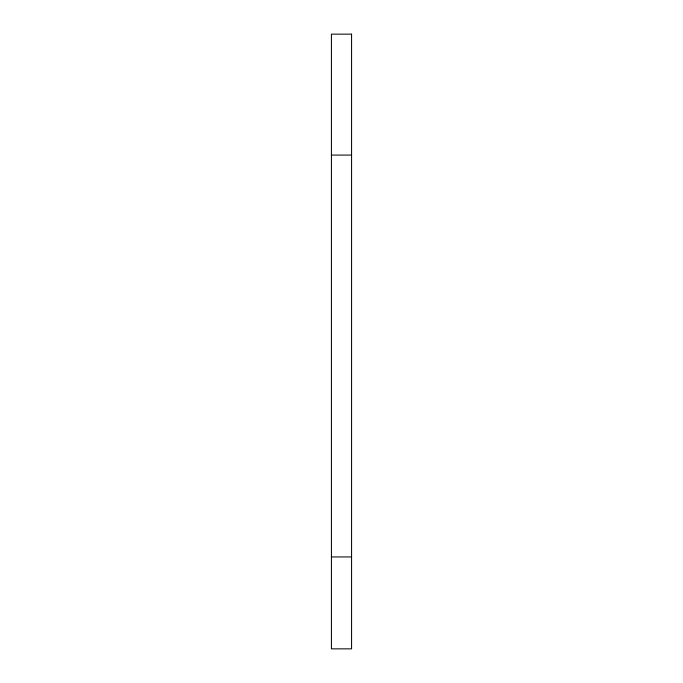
<?xml version="1.0" encoding="UTF-8"?>
<svg xmlns="http://www.w3.org/2000/svg" width="683" height="683" viewBox="0 0 683 683"><rect width="100%" height="100%" fill="white"/><g stroke="black" fill="none" stroke-linecap="round" stroke-linejoin="round"><path stroke-width="1.02" d="M331.426 155.075L351.574 155.075M331.426 556.944L351.574 556.944M351.574 34.15L331.426 34.15L331.426 648.85L351.574 648.85L351.574 34.15"/></g></svg>
